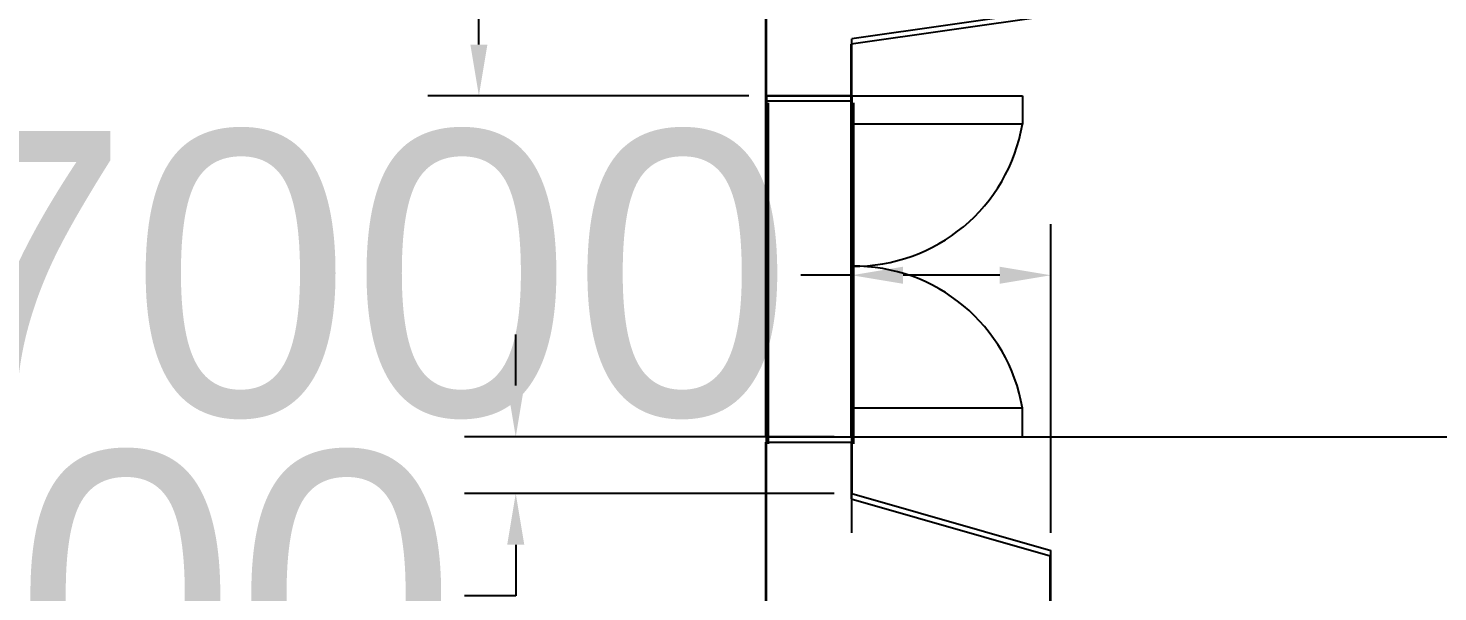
# Model space of a CAD drawing. Header units: inches. Extents: x -22 to 121, y -8 to 90.
# Drawn here: x 7.403 to 12.361, y 1.254 to 3.238 of the extents above; entities that cross this region are included whole.
import ezdxf

# ---------------------------------------------------------------- set-up
doc = ezdxf.new("R2010")
doc.units = ezdxf.units.IN
doc.header["$MEASUREMENT"] = 0
doc.layers.get('0').update_dxf_attribs({"color": 250})
for name, color, linetype in [('Dimensoes', 130, 'Continuous'), ('paredes1', 170, 'Continuous'), ('paredes2', 170, 'Continuous'), ('paredes3', 170, 'Continuous'), ('Portas1', 18, 'Continuous'), ('Portas2', 18, 'Continuous'), ('Portas2D', 40, 'Continuous'), ('Portas3', 18, 'Continuous')]:
    doc.layers.add(name, color=color, linetype=linetype)
doc.styles.get("Standard").update_dxf_attribs({"font": 'arial.ttf', "height": 1})
doc.dimstyles.new('Anotativo', dxfattribs={"dimscale": 0, "dimtxt": 0.18, "dimasz": 0.18, "dimexe": 0.18, "dimexo": 0.0625, "dimgap": 0.09, "dimtad": 0, "dimtih": 1, "dimtoh": 1, "dimdec": 4, "dimzin": 0, "dimdsep": 46, "dimtxsty": 'Standard', "dimcen": 0.09, "dimadec": 0, "dimazin": 0, "dimtfac": 1, "dimtdec": 4, "dimtofl": 0, "dimtmove": 0, "dimatfit": 3, "dimfxl": 1, "dimtolj": 1, "dimtzin": 0, "dimarcsym": 0})

# ---------------------------------------------------------------- blocks, each defined once
blk = doc.blocks.new('parede2.3')
at = {"layer": 'paredes2'}
for p, q in [((47.40583119830982, -26.94205838519441), (47.70583119830982, -26.94205838519441)), ((47.40583119830982, -27.54205838519442), (47.40583119830982, -26.94205838519441)), ((47.70583119830982, -26.94205838519441), (47.70583119830982, -27.14205838519441)), ((47.70583119830982, -27.14205838519441), (48.40583119830982, -27.34205838519442)), ((48.40583119830982, -27.54205838519442), (48.40583119830982, -27.34205838519442)), ((46.30583119830982, -27.54205838519442), (46.20583119830982, -28.54205838519442)), ((46.30583119830982, -27.54205838519442), (47.40583119830982, -27.54205838519442)), ((48.90583119830982, -27.54205838519442), (48.40583119830982, -27.54205838519442)), ((48.90583119830982, -27.54205838519442), (49.00583119830982, -28.54205838519442)), ((46.00583119830982, -28.74205838519442), (46.00583119830982, -28.54205838519442)), ((46.00583119830982, -28.54205838519442), (46.20583119830982, -28.54205838519442)), ((49.20583119830982, -28.54205838519442), (49.00583119830982, -28.54205838519442)), ((49.20583119830982, -28.74205838519442), (49.20583119830982, -28.54205838519442)), ((46.00583119830982, -28.74205838519442), (49.20583119830982, -28.74205838519442))]:
    blk.add_line(p, q, dxfattribs=at)
blk = doc.blocks.new('parede2.13')
at = {"layer": 'paredes2'}
for p, q in [((47.40583119830982, -25.74205838519442), (47.40583119830982, -20.64205838519442)), ((47.40583119830982, -20.64205838519442), (47.70583119830982, -20.64205838519442)), ((47.70583119830982, -20.64205838519442), (47.70583119830982, -20.84205838519442)), ((48.40583119830982, -20.94205838519441), (47.70583119830982, -20.84205838519442)), ((48.40583119830982, -25.44205838519441), (48.40583119830982, -20.94205838519441)), ((48.40583119830982, -25.44205838519441), (47.70583119830982, -25.54205838519442)), ((47.70583119830982, -25.54205838519442), (47.70583119830982, -25.54205838519442)), ((47.70583119830982, -25.74205838519442), (47.70583119830982, -25.54205838519442)), ((47.40583119830982, -25.74205838519442), (47.70583119830982, -25.74205838519442))]:
    blk.add_line(p, q, dxfattribs=at)
blk = doc.blocks.new('parede3.3')
at = {"layer": 'paredes3'}
for p, q in [((82.26592668191148, -25.92386051335507), (82.56592668191148, -25.92386051335507)), ((82.26592668191148, -26.52386051335507), (82.26592668191148, -25.92386051335507)), ((82.56592668191148, -25.92386051335507), (82.56592668191148, -26.12386051335507)), ((82.56592668191148, -26.12386051335507), (83.26592668191148, -26.32386051335508)), ((83.26592668191148, -26.52386051335507), (83.26592668191148, -26.32386051335508)), ((81.16592668191149, -26.52386051335507), (81.06592668191148, -27.52386051335507)), ((81.16592668191149, -26.52386051335507), (82.26592668191148, -26.52386051335507)), ((83.76592668191148, -26.52386051335507), (83.26592668191148, -26.52386051335507)), ((83.76592668191148, -26.52386051335507), (83.86592668191147, -27.52386051335507)), ((80.86592668191147, -27.72386051335507), (80.86592668191147, -27.52386051335507)), ((80.86592668191147, -27.52386051335507), (81.06592668191148, -27.52386051335507)), ((84.06592668191148, -27.52386051335507), (83.86592668191147, -27.52386051335507)), ((84.06592668191148, -27.72386051335507), (84.06592668191148, -27.52386051335507)), ((80.86592668191147, -27.72386051335507), (84.06592668191148, -27.72386051335507))]:
    blk.add_line(p, q, dxfattribs=at)
blk = doc.blocks.new('parede3.13')
at = {"layer": 'paredes3'}
for p, q in [((82.26592668191148, -24.72386051335507), (82.26592668191148, -19.62386051335508)), ((82.26592668191148, -19.62386051335508), (82.56592668191148, -19.62386051335508)), ((82.56592668191148, -19.62386051335508), (82.56592668191148, -19.82386051335508)), ((83.26592668191148, -19.92386051335507), (82.56592668191148, -19.82386051335508)), ((83.26592668191148, -24.42386051335507), (83.26592668191148, -19.92386051335507)), ((83.26592668191148, -24.42386051335507), (82.56592668191148, -24.52386051335507)), ((82.56592668191148, -24.52386051335507), (82.56592668191148, -24.52386051335507)), ((82.56592668191148, -24.72386051335507), (82.56592668191148, -24.52386051335507)), ((82.26592668191148, -24.72386051335507), (82.56592668191148, -24.72386051335507))]:
    blk.add_line(p, q, dxfattribs=at)
blk = doc.blocks.new('porta1.2')
at = {"layer": 'Portas1', "linetype": 'ByBlock', "true_color": 0xf9f7d7}
h = blk.add_hatch(color=7, dxfattribs=at)
h.dxf.hatch_style = 1
h.paths.add_polyline_path([(1.018053059459396, -0.1822653437241222), (1.018053059459396, 0.2777346562758778), (-0.1819469405406039, 0.2777346562758778), (-0.1819469405406039, -0.1822653437241221)])
at = {"layer": 'Portas1', "linetype": 'ByBlock', "true_color": 0xf9f7d7, "extrusion": (1.224646799147353e-16, 0, -1)}
h = blk.add_hatch(color=7, dxfattribs=at)
h.dxf.hatch_style = 1
h.paths.add_polyline_path([(0.1819469405406039, -0.1822653437241217), (0.1819469405406039, 0.2777346562758782), (-1.018053059459396, 0.2777346562758782), (-1.018053059459396, -0.1822653437241217)])
at = {"layer": 'Portas1', "linetype": 'ByBlock', "true_color": 0xdcdcac}
h = blk.add_hatch(color=254, dxfattribs=at)
h.dxf.hatch_style = 1
h.paths.add_polyline_path([(1.018053059459396, -0.2822653437241223), (1.018053059459396, -0.1822653437241222), (-0.1819469405406039, -0.1822653437241222), (-0.1819469405406039, -0.2822653437241223)])
at = {"layer": 'Portas1', "linetype": 'ByBlock', "true_color": 0xdcdcac, "extrusion": (1.224646799147353e-16, 0, -1)}
h = blk.add_hatch(color=254, dxfattribs=at)
h.dxf.hatch_style = 1
h.paths.add_polyline_path([(0.1819469405406039, -0.2822653437241223), (0.1819469405406039, -0.1822653437241217), (-1.018053059459396, -0.1822653437241217), (-1.018053059459396, -0.2822653437241223)])
at = {"layer": 'Portas1', "linetype": 'ByBlock', "true_color": 0xffffff}
h = blk.add_hatch(color=7, dxfattribs=at)
h.dxf.hatch_style = 1
h.paths.add_polyline_path([(-0.1819469405406039, -0.2822653437241223), (-0.1819469405406038, -0.9222653428443843), (1.018053059459396, -0.9222653428443843), (1.018053059459396, -0.2822653437241223)])
h.paths.add_polyline_path([(0.4580530594593962, -0.3422653437241223), (0.9580530594593962, -0.3422653437241223), (0.9580530594593962, -0.8422653437241223), (0.4580530594593962, -0.8422653437241223)], flags=16)
h.paths.add_polyline_path([(0.3780530594593962, -0.8422653437241223), (-0.1219469405406038, -0.8422653437241223), (-0.121946940540604, -0.3422653437241223), (0.3780530594593962, -0.3422653437241223)], flags=16)
at = {"layer": 'Portas1', "linetype": 'ByBlock', "true_color": 0xffffff, "extrusion": (1.224646799147353e-16, 0, -1)}
h = blk.add_hatch(color=7, dxfattribs=at)
h.dxf.hatch_style = 1
h.paths.add_polyline_path([(0.1819469405406039, -0.9222653428443839), (0.1819469405406039, -0.2822653437241223), (-1.018053059459396, -0.2822653437241223), (-1.018053059459396, -0.9222653428443839)])
h.paths.add_polyline_path([(0.1219469405406043, -0.8422653437241219), (-0.3780530594593957, -0.8422653437241219), (-0.3780530594593957, -0.3422653437241219), (0.1219469405406043, -0.3422653437241219)], flags=16)
h.paths.add_polyline_path([(-0.4580530594593958, -0.8422653437241219), (-0.9580530594593967, -0.8422653437241219), (-0.9580530594593967, -0.3422653437241219), (-0.4580530594593958, -0.3422653437241219)], flags=16)
at = {"layer": 'Portas1', "linetype": 'ByBlock', "true_color": 0xc9ddde}
h = blk.add_hatch(color=254, dxfattribs=at)
h.dxf.hatch_style = 1
h.paths.add_polyline_path([(0.3780530594593962, -0.3422653437241223), (-0.121946940540604, -0.3422653437241223), (-0.1219469405406038, -0.8422653437241223), (0.3780530594593962, -0.8422653437241223)])
h.paths.add_polyline_path([(0.4580530594593962, -0.3422653437241223), (0.4580530594593962, -0.8422653437241223), (0.9580530594593962, -0.8422653437241223), (0.9580530594593962, -0.3422653437241223)])
at = {"layer": 'Portas1', "linetype": 'ByBlock', "true_color": 0xc9ddde, "extrusion": (1.224646799147353e-16, 0, -1)}
h = blk.add_hatch(color=254, dxfattribs=at)
h.dxf.hatch_style = 1
h.paths.add_polyline_path([(-0.4580530594593958, -0.8422653437241219), (-0.4580530594593958, -0.3422653437241219), (-0.9580530594593967, -0.3422653437241219), (-0.9580530594593967, -0.8422653437241219)])
h.paths.add_polyline_path([(0.1219469405406043, -0.8422653437241219), (0.1219469405406043, -0.3422653437241219), (-0.3780530594593957, -0.3422653437241219), (-0.3780530594593957, -0.8422653437241219)])
at = {"layer": 'Portas1', "linetype": 'ByBlock'}
h = blk.add_hatch(color=7, dxfattribs=at)
h.dxf.hatch_style = 1
h.paths.add_polyline_path([(0.4180530564823783, -0.9222653428443843), (-0.1819469405406039, -0.9222653428443843), (-0.1819469405406039, -3.422265343724122), (0.4180530564823779, -3.422265343724122)])
h.paths.add_polyline_path([(1.018053059459396, -0.9222653428443843), (0.4180530564823783, -0.9222653428443843), (0.4180530564823779, -3.422265343724122), (1.018053059459396, -3.422265343724122)])
at = {"layer": 'Portas1', "linetype": 'ByBlock', "extrusion": (1.224646799147353e-16, 0, -1)}
h = blk.add_hatch(color=7, dxfattribs=at)
h.dxf.hatch_style = 1
h.paths.add_polyline_path([(-0.4180530624364144, -0.9222653428443839), (-1.018053059459396, -0.9222653428443839), (-1.018053059459396, -3.422265343724122), (-0.4180530624364144, -3.422265343724122)])
h.paths.add_polyline_path([(0.1819469405406039, -0.9222653428443839), (-0.4180530624364144, -0.9222653428443839), (-0.4180530624364144, -3.422265343724122), (0.1819469405406039, -3.422265343724122)])
at = {"layer": 'Portas1', "color": 250, "linetype": 'ByBlock'}
for p, q in [((1.018053059459396, 0.2777346562758778), (-0.1819469405406039, 0.2777346562758778)), ((-0.1819469405406039, 0.2777346562758778), (-0.1819469405406039, -3.422265343724122)), ((1.018053059459396, -3.422265343724122), (1.018053059459396, 0.2777346562758778)), ((-0.1819469405406039, -0.1822653437241222), (1.018053059459396, -0.1822653437241222)), ((1.018053059459396, -0.2822653437241223), (-0.1819469405406039, -0.2822653437241223)), ((-0.1219469405406039, -0.3422653437241223), (0.3780530594593962, -0.3422653437241223)), ((-0.1219469405406039, -0.8422653437241223), (-0.1219469405406039, -0.3422653437241223)), ((0.3780530594593962, -0.3422653437241223), (0.3780530594593962, -0.8422653437241223)), ((0.4580530594593961, -0.3422653437241223), (0.9580530594593962, -0.3422653437241223)), ((0.4580530594593962, -0.8422653437241223), (0.4580530594593962, -0.3422653437241223)), ((0.9580530594593962, -0.3422653437241223), (0.9580530594593962, -0.8422653437241223)), ((0.3780530594593962, -0.8422653437241223), (-0.1219469405406039, -0.8422653437241223)), ((0.9580530594593962, -0.8422653437241223), (0.4580530594593962, -0.8422653437241223)), ((-0.1819469435176217, -0.9222653428443843), (1.018053059459396, -0.9222653428443843)), ((0.4180530564823783, -0.9222653428443843), (0.4180530564823779, -3.422265343724122)), ((-0.1819469405406039, -3.422265343724122), (1.018053059459396, -3.422265343724122))]:
    blk.add_line(p, q, dxfattribs=at)
at = {"layer": 'Portas1', "color": 250, "linetype": 'ByBlock', "extrusion": (1.224646799147353e-16, 0, -1)}
for p, q in [((-0.1819469405406039, 0.2777346562758782, 0.3), (1.018053059459396, 0.2777346562758782, 0.3000000000000002)), ((-0.1819469405406039, -3.422265343724122, 0.3), (-0.1819469405406039, 0.2777346562758782, 0.3)), ((1.018053059459396, 0.2777346562758782, 0.3000000000000002), (1.018053059459396, -3.422265343724122, 0.3000000000000002)), ((1.018053059459396, -0.1822653437241217, 0.3000000000000002), (-0.1819469405406039, -0.1822653437241217, 0.3)), ((-0.1819469405406039, -0.2822653437241223, 0.3), (1.018053059459396, -0.2822653437241223, 0.3000000000000002)), ((0.3780530594593966, -0.3422653437241219, 0.3000000000000001), (-0.1219469405406043, -0.3422653437241219, 0.3)), ((-0.1219469405406043, -0.3422653437241219, 0.3), (-0.1219469405406043, -0.8422653437241219, 0.3)), ((0.3780530594593957, -0.8422653437241219, 0.3000000000000001), (0.3780530594593957, -0.3422653437241219, 0.3000000000000001)), ((0.9580530594593967, -0.3422653437241219, 0.3000000000000002), (0.4580530594593958, -0.3422653437241219, 0.3000000000000001)), ((0.4580530594593958, -0.3422653437241219, 0.3000000000000001), (0.4580530594593958, -0.8422653437241219, 0.3000000000000001)), ((0.9580530594593967, -0.8422653437241219, 0.3000000000000002), (0.9580530594593967, -0.3422653437241219, 0.3000000000000002)), ((-0.1219469405406043, -0.8422653437241219, 0.3), (0.3780530594593957, -0.8422653437241219, 0.3000000000000001)), ((0.4580530594593958, -0.8422653437241219, 0.3000000000000001), (0.9580530594593967, -0.8422653437241219, 0.3000000000000002)), ((1.018053062436414, -0.9222653428443839, 0.3000000000000002), (-0.1819469405406039, -0.9222653428443839, 0.3)), ((0.4180530624364144, -0.9222653428443839, 0.3000000000000001), (0.4180530624364144, -3.422265343724122, 0.3000000000000001)), ((1.018053059459396, -3.422265343724122, 0.3000000000000002), (-0.1819469405406039, -3.422265343724122, 0.3))]:
    blk.add_line(p, q, dxfattribs=at)
blk = doc.blocks.new('parede1.3')
at = {"layer": 'paredes1'}
for p, q in [((10, 1.8), (10.3, 1.8)), ((10, 1.2), (10, 1.8)), ((10.3, 1.8), (10.3, 1.6)), ((10.3, 1.6), (11, 1.4)), ((11, 1.2), (11, 1.4)), ((8.9, 1.2), (8.799999999999999, 0.2)), ((8.9, 1.2), (10, 1.2)), ((11.5, 1.2), (11, 1.2)), ((11.5, 1.2), (11.6, 0.2)), ((8.6, 0), (8.6, 0.2)), ((8.6, 0.2), (8.799999999999999, 0.2)), ((11.8, 0.2), (11.6, 0.2)), ((11.8, 0), (11.8, 0.2)), ((8.6, 0), (11.8, 0))]:
    blk.add_line(p, q, dxfattribs=at)
blk = doc.blocks.new('parede1.13')
at = {"layer": 'paredes1'}
for p, q in [((10, 3), (10, 8.1)), ((10, 8.1), (10.3, 8.1)), ((10.3, 8.1), (10.3, 7.899999999999999)), ((11, 7.799999999999999), (10.3, 7.899999999999999)), ((11, 3.3), (11, 7.799999999999999)), ((11, 3.3), (10.3, 3.2)), ((10.3, 3.2), (10.3, 3.2)), ((10.3, 3), (10.3, 3.2)), ((10, 3), (10.3, 3))]:
    blk.add_line(p, q, dxfattribs=at)
blk = doc.blocks.new('Porta2.2')
at = {"layer": 'Portas2', "linetype": 'ByBlock', "extrusion": (0, -1, 2.220446049250313e-16)}
h = blk.add_hatch(color=7, dxfattribs=at)
h.dxf.hatch_style = 1
h.paths.add_polyline_path([(5.798510618739668, 2.500000000879733), (5.198510621716686, 2.500000000879733), (5.198510621716686, -4.884981308350689e-15), (5.798510618739668, -4.884981308350689e-15)])
h.paths.add_polyline_path([(6.398510621716685, 2.500000000879733), (5.798510618739668, 2.500000000879733), (5.798510618739668, -4.884981308350689e-15), (6.398510621716685, -4.884981308350689e-15)])
at = {"layer": 'Portas2', "linetype": 'ByBlock', "true_color": 0xf9f7d7, "extrusion": (0, -1, 2.220446049250313e-16)}
h = blk.add_hatch(color=7, dxfattribs=at)
h.dxf.hatch_style = 1
h.paths.add_polyline_path([(6.398510621716685, 3.239999999999995), (6.398510621716685, 3.699999999999995), (5.198510621716686, 3.699999999999995), (5.198510621716686, 3.239999999999996)])
at = {"layer": 'Portas2', "linetype": 'ByBlock', "true_color": 0xdcdcac, "extrusion": (0, -1, 2.220446049250313e-16)}
h = blk.add_hatch(color=254, dxfattribs=at)
h.dxf.hatch_style = 1
h.paths.add_polyline_path([(5.198510621716686, 3.239999999999995), (5.198510621716686, 3.139999999999995), (6.398510621716685, 3.139999999999995), (6.398510621716685, 3.239999999999995)])
at = {"layer": 'Portas2', "linetype": 'ByBlock', "true_color": 0xffffff, "extrusion": (0, -1, 2.220446049250313e-16)}
h = blk.add_hatch(color=7, dxfattribs=at)
h.dxf.hatch_style = 1
h.paths.add_polyline_path([(6.398510621716685, 2.500000000879733), (6.398510621716685, 3.139999999999995), (5.198510621716686, 3.139999999999996), (5.198510621716686, 2.500000000879733)])
h.paths.add_polyline_path([(5.838510621716686, 2.579999999999995), (5.838510621716686, 3.079999999999995), (6.338510621716686, 3.079999999999995), (6.338510621716686, 2.579999999999995)], flags=16)
h.paths.add_polyline_path([(5.758510621716685, 2.579999999999995), (5.258510621716685, 2.579999999999995), (5.258510621716685, 3.079999999999995), (5.758510621716685, 3.079999999999995)], flags=16)
at = {"layer": 'Portas2', "linetype": 'ByBlock', "true_color": 0xc9ddde, "extrusion": (0, -1, 2.220446049250313e-16)}
h = blk.add_hatch(color=254, dxfattribs=at)
h.dxf.hatch_style = 1
h.paths.add_polyline_path([(5.258510621716685, 2.579999999999995), (5.758510621716685, 2.579999999999995), (5.758510621716685, 3.079999999999995), (5.258510621716685, 3.079999999999995)])
h.paths.add_polyline_path([(5.838510621716686, 2.579999999999995), (6.338510621716686, 2.579999999999995), (6.338510621716686, 3.079999999999995), (5.838510621716686, 3.079999999999995)])
at = {"layer": 'Portas2', "linetype": 'ByBlock', "true_color": 0xffffff, "extrusion": (1.224646799147353e-16, 1, -2.220446049250313e-16)}
h = blk.add_hatch(color=7, dxfattribs=at)
h.dxf.hatch_style = 1
h.paths.add_polyline_path([(-5.198510621716691, 2.500000000879734), (-5.198510621716691, 3.139999999999995), (-6.398510621716689, 3.139999999999996), (-6.398510621716689, 2.500000000879734)])
h.paths.add_polyline_path([(-5.258510621716688, 2.579999999999996), (-5.758510621716688, 2.579999999999996), (-5.758510621716688, 3.079999999999996), (-5.258510621716688, 3.079999999999996)], flags=16)
h.paths.add_polyline_path([(-5.838510621716688, 2.579999999999996), (-6.33851062171669, 2.579999999999996), (-6.33851062171669, 3.079999999999996), (-5.838510621716688, 3.079999999999996)], flags=16)
at = {"layer": 'Portas2', "linetype": 'ByBlock', "true_color": 0xdcdcac, "extrusion": (1.224646799147353e-16, 1, -2.220446049250313e-16)}
h = blk.add_hatch(color=254, dxfattribs=at)
h.dxf.hatch_style = 1
h.paths.add_polyline_path([(-5.198510621716688, 3.139999999999996), (-5.198510621716686, 3.239999999999995), (-6.398510621716687, 3.239999999999996), (-6.398510621716685, 3.139999999999995)])
at = {"layer": 'Portas2', "linetype": 'ByBlock', "extrusion": (1.224646799147353e-16, 1, -2.220446049250313e-16)}
h = blk.add_hatch(color=7, dxfattribs=at)
h.dxf.hatch_style = 1
h.paths.add_polyline_path([(-5.798510624693707, 2.500000000879734), (-6.398510621716689, 2.500000000879734), (-6.398510621716689, -4.440892098500626e-15), (-5.798510624693707, -4.440892098500626e-15)])
h.paths.add_polyline_path([(-5.198510621716689, 2.500000000879734), (-5.798510624693707, 2.500000000879734), (-5.798510624693707, -4.440892098500626e-15), (-5.198510621716689, -4.440892098500626e-15)])
at = {"layer": 'Portas2', "linetype": 'ByBlock', "true_color": 0xf9f7d7, "extrusion": (1.224646799147353e-16, 1, -2.220446049250313e-16)}
h = blk.add_hatch(color=7, dxfattribs=at)
h.dxf.hatch_style = 1
h.paths.add_polyline_path([(-5.19851062171669, 3.239999999999995), (-5.198510621716689, 3.699999999999996), (-6.398510621716688, 3.699999999999995), (-6.398510621716686, 3.239999999999996)])
at = {"layer": 'Portas2', "linetype": 'ByBlock', "true_color": 0xc9ddde, "extrusion": (1.224646799147353e-16, 1, -2.220446049250313e-16)}
h = blk.add_hatch(color=254, dxfattribs=at)
h.dxf.hatch_style = 1
h.paths.add_polyline_path([(-5.838510621716688, 2.579999999999996), (-5.838510621716688, 3.079999999999996), (-6.33851062171669, 3.079999999999996), (-6.33851062171669, 2.579999999999996)])
h.paths.add_polyline_path([(-5.258510621716688, 2.579999999999996), (-5.258510621716688, 3.079999999999996), (-5.758510621716688, 3.079999999999996), (-5.758510621716688, 2.579999999999996)])
at = {"layer": 'Portas2', "color": 250, "linetype": 'ByBlock', "extrusion": (0, -1, 2.220446049250313e-16)}
for p, q in [((5.198510621716686, -20.08573631711631, 3.24), (6.398510621716685, -20.08573631711631, 3.24)), ((5.198510618739668, -20.08573631711631, 2.500000000879738), (6.398510621716685, -20.08573631711631, 2.500000000879738)), ((6.398510621716685, -20.08573631711631, 3.7), (5.198510621716686, -20.08573631711631, 3.7)), ((5.198510621716686, -20.08573631711631), (6.398510621716685, -20.08573631711631)), ((6.398510621716685, -20.08573631711631, 3.14), (5.198510621716686, -20.08573631711631, 3.14)), ((5.198510621716686, -20.08573631711631, 3.7), (5.198510621716686, -20.08573631711631)), ((5.258510621716685, -20.08573631711631, 3.08), (5.758510621716685, -20.08573631711631, 3.08)), ((5.258510621716685, -20.08573631711631, 2.58), (5.258510621716685, -20.08573631711631, 3.08)), ((5.758510621716685, -20.08573631711631, 2.58), (5.258510621716685, -20.08573631711631, 2.58)), ((5.758510621716685, -20.08573631711631, 3.08), (5.758510621716685, -20.08573631711631, 2.58)), ((5.798510618739668, -20.08573631711631, 2.500000000879738), (5.798510618739668, -20.08573631711631)), ((5.838510621716686, -20.08573631711631, 3.08), (6.338510621716686, -20.08573631711631, 3.08)), ((6.338510621716686, -20.08573631711631, 2.58), (5.838510621716686, -20.08573631711631, 2.58)), ((5.838510621716686, -20.08573631711631, 2.58), (5.838510621716686, -20.08573631711631, 3.08)), ((6.338510621716686, -20.08573631711631, 3.08), (6.338510621716686, -20.08573631711631, 2.58)), ((6.398510621716685, -20.08573631711631), (6.398510621716685, -20.08573631711631, 3.7))]:
    blk.add_line(p, q, dxfattribs=at)
at = {"layer": 'Portas2', "color": 250, "linetype": 'ByBlock', "extrusion": (1.224646799147353e-16, 1, -2.220446049250313e-16)}
for p, q in [((6.398510621716685, -20.38573631711632, 3.24), (5.198510621716686, -20.38573631711632, 3.24)), ((6.398510624693703, -20.38573631711632, 2.500000000879738), (5.198510621716686, -20.38573631711632, 2.500000000879738)), ((5.198510621716686, -20.38573631711632, 3.7), (6.398510621716685, -20.38573631711632, 3.7)), ((6.398510621716685, -20.38573631711632), (5.198510621716686, -20.38573631711632)), ((5.198510621716686, -20.38573631711632), (5.198510621716686, -20.38573631711632, 3.7)), ((5.198510621716686, -20.38573631711632, 3.14), (6.398510621716685, -20.38573631711632, 3.14)), ((5.758510621716686, -20.38573631711632, 3.08), (5.258510621716685, -20.38573631711632, 3.08)), ((5.258510621716685, -20.38573631711632, 2.58), (5.758510621716685, -20.38573631711632, 2.58)), ((5.258510621716685, -20.38573631711632, 3.08), (5.258510621716685, -20.38573631711632, 2.58)), ((5.758510621716685, -20.38573631711632, 2.58), (5.758510621716685, -20.38573631711632, 3.08)), ((5.798510624693704, -20.38573631711632, 2.500000000879738), (5.798510624693704, -20.38573631711632)), ((6.338510621716686, -20.38573631711632, 3.08), (5.838510621716686, -20.38573631711632, 3.08)), ((5.838510621716686, -20.38573631711632, 2.58), (6.338510621716686, -20.38573631711632, 2.58)), ((5.838510621716686, -20.38573631711632, 3.08), (5.838510621716686, -20.38573631711632, 2.58)), ((6.338510621716686, -20.38573631711632, 2.58), (6.338510621716686, -20.38573631711632, 3.08)), ((6.398510621716685, -20.38573631711632, 3.7), (6.398510621716685, -20.38573631711632))]:
    blk.add_line(p, q, dxfattribs=at)
blk = doc.blocks.new('Porta3.3')
at = {"layer": 'Portas3', "linetype": 'ByBlock', "extrusion": (0, -1, 2.220446049250313e-16)}
h = blk.add_hatch(color=7, dxfattribs=at)
h.dxf.hatch_style = 1
h.paths.add_polyline_path([(40.16116847032309, 2.500000000879735), (39.56116847330011, 2.500000000879735), (39.56116847330011, -2.664535259100376e-15), (40.16116847032309, -2.664535259100376e-15)])
h.paths.add_polyline_path([(40.76116847330011, 2.500000000879735), (40.16116847032309, 2.500000000879735), (40.16116847032309, -2.664535259100376e-15), (40.76116847330011, -2.664535259100376e-15)])
at = {"layer": 'Portas3', "linetype": 'ByBlock', "true_color": 0xf9f7d7, "extrusion": (0, -1, 2.220446049250313e-16)}
h = blk.add_hatch(color=7, dxfattribs=at)
h.dxf.hatch_style = 1
h.paths.add_polyline_path([(40.76116847330011, 3.239999999999997), (40.76116847330011, 3.699999999999997), (39.56116847330011, 3.699999999999997), (39.56116847330011, 3.239999999999998)])
at = {"layer": 'Portas3', "linetype": 'ByBlock', "true_color": 0xdcdcac, "extrusion": (0, -1, 2.220446049250313e-16)}
h = blk.add_hatch(color=254, dxfattribs=at)
h.dxf.hatch_style = 1
h.paths.add_polyline_path([(39.56116847330011, 3.239999999999997), (39.56116847330011, 3.139999999999997), (40.76116847330011, 3.139999999999997), (40.76116847330011, 3.239999999999998)])
at = {"layer": 'Portas3', "linetype": 'ByBlock', "true_color": 0xffffff, "extrusion": (0, -1, 2.220446049250313e-16)}
h = blk.add_hatch(color=7, dxfattribs=at)
h.dxf.hatch_style = 1
h.paths.add_polyline_path([(40.76116847330011, 2.500000000879735), (40.76116847330011, 3.139999999999997), (39.56116847330011, 3.139999999999997), (39.56116847330011, 2.500000000879735)])
h.paths.add_polyline_path([(40.20116847330011, 2.579999999999997), (40.20116847330011, 3.079999999999997), (40.70116847330011, 3.079999999999997), (40.70116847330011, 2.579999999999997)], flags=16)
h.paths.add_polyline_path([(40.12116847330011, 2.579999999999997), (39.62116847330011, 2.579999999999997), (39.62116847330011, 3.079999999999997), (40.12116847330011, 3.079999999999997)], flags=16)
at = {"layer": 'Portas3', "linetype": 'ByBlock', "true_color": 0xc9ddde, "extrusion": (0, -1, 2.220446049250313e-16)}
h = blk.add_hatch(color=254, dxfattribs=at)
h.dxf.hatch_style = 1
h.paths.add_polyline_path([(39.62116847330011, 2.579999999999997), (40.12116847330011, 2.579999999999997), (40.12116847330011, 3.079999999999997), (39.62116847330011, 3.079999999999997)])
h.paths.add_polyline_path([(40.20116847330011, 2.579999999999997), (40.70116847330011, 2.579999999999997), (40.70116847330011, 3.079999999999997), (40.20116847330011, 3.079999999999997)])
at = {"layer": 'Portas3', "linetype": 'ByBlock', "true_color": 0xffffff, "extrusion": (1.224646799147353e-16, 1, -2.220446049250313e-16)}
h = blk.add_hatch(color=7, dxfattribs=at)
h.dxf.hatch_style = 1
h.paths.add_polyline_path([(-39.5611684733001, 2.500000000879736), (-39.5611684733001, 3.139999999999997), (-40.76116847330012, 3.139999999999998), (-40.76116847330012, 2.500000000879736)])
h.paths.add_polyline_path([(-39.6211684733001, 2.579999999999998), (-40.1211684733001, 2.579999999999998), (-40.1211684733001, 3.079999999999998), (-39.6211684733001, 3.079999999999998)], flags=16)
h.paths.add_polyline_path([(-40.20116847330011, 2.579999999999998), (-40.70116847330011, 2.579999999999998), (-40.70116847330011, 3.079999999999998), (-40.20116847330011, 3.079999999999998)], flags=16)
at = {"layer": 'Portas3', "linetype": 'ByBlock', "true_color": 0xdcdcac, "extrusion": (1.224646799147353e-16, 1, -2.220446049250313e-16)}
h = blk.add_hatch(color=254, dxfattribs=at)
h.dxf.hatch_style = 1
h.paths.add_polyline_path([(-39.56116847330011, 3.139999999999998), (-39.56116847330011, 3.239999999999998), (-40.76116847330012, 3.239999999999998), (-40.7611684733001, 3.139999999999997)])
at = {"layer": 'Portas3', "linetype": 'ByBlock', "extrusion": (1.224646799147353e-16, 1, -2.220446049250313e-16)}
h = blk.add_hatch(color=7, dxfattribs=at)
h.dxf.hatch_style = 1
h.paths.add_polyline_path([(-40.16116847627713, 2.500000000879736), (-40.76116847330011, 2.500000000879736), (-40.76116847330011, -2.220446049250313e-15), (-40.16116847627713, -2.220446049250313e-15)])
h.paths.add_polyline_path([(-39.56116847330011, 2.500000000879736), (-40.16116847627713, 2.500000000879736), (-40.16116847627713, -2.220446049250313e-15), (-39.56116847330011, -2.220446049250313e-15)])
at = {"layer": 'Portas3', "linetype": 'ByBlock', "true_color": 0xf9f7d7, "extrusion": (1.224646799147353e-16, 1, -2.220446049250313e-16)}
h = blk.add_hatch(color=7, dxfattribs=at)
h.dxf.hatch_style = 1
h.paths.add_polyline_path([(-39.5611684733001, 3.239999999999998), (-39.5611684733001, 3.699999999999998), (-40.76116847330012, 3.699999999999998), (-40.76116847330012, 3.239999999999998)])
at = {"layer": 'Portas3', "linetype": 'ByBlock', "true_color": 0xc9ddde, "extrusion": (1.224646799147353e-16, 1, -2.220446049250313e-16)}
h = blk.add_hatch(color=254, dxfattribs=at)
h.dxf.hatch_style = 1
h.paths.add_polyline_path([(-40.2011684733001, 2.579999999999998), (-40.2011684733001, 3.079999999999998), (-40.7011684733001, 3.079999999999998), (-40.7011684733001, 2.579999999999998)])
h.paths.add_polyline_path([(-39.62116847330012, 2.579999999999998), (-39.62116847330012, 3.079999999999998), (-40.12116847330012, 3.079999999999998), (-40.12116847330012, 2.579999999999998)])
at = {"layer": 'Portas3', "color": 250, "linetype": 'ByBlock', "extrusion": (0, -1, 2.220446049250313e-16)}
for p, q in [((39.56116847330011, -10.65713777994224, 3.24), (40.76116847330011, -10.65713777994224, 3.24)), ((39.56116847032309, -10.65713777994224, 2.500000000879738), (40.76116847330011, -10.65713777994224, 2.500000000879738)), ((40.76116847330011, -10.65713777994224, 3.7), (39.56116847330011, -10.65713777994224, 3.7)), ((39.56116847330011, -10.65713777994224), (40.76116847330011, -10.65713777994224)), ((40.76116847330011, -10.65713777994224, 3.14), (39.56116847330011, -10.65713777994224, 3.14)), ((39.56116847330011, -10.65713777994224, 3.7), (39.56116847330011, -10.65713777994224)), ((39.62116847330011, -10.65713777994224, 3.08), (40.12116847330011, -10.65713777994224, 3.08)), ((39.62116847330011, -10.65713777994224, 2.58), (39.62116847330011, -10.65713777994224, 3.08)), ((40.12116847330011, -10.65713777994224, 2.58), (39.62116847330011, -10.65713777994224, 2.58)), ((40.12116847330011, -10.65713777994224, 3.08), (40.12116847330011, -10.65713777994224, 2.58)), ((40.16116847032309, -10.65713777994224, 2.500000000879738), (40.16116847032309, -10.65713777994224)), ((40.20116847330011, -10.65713777994224, 3.08), (40.70116847330011, -10.65713777994224, 3.08)), ((40.70116847330011, -10.65713777994224, 2.58), (40.20116847330011, -10.65713777994224, 2.58)), ((40.20116847330011, -10.65713777994224, 2.58), (40.20116847330011, -10.65713777994224, 3.08)), ((40.70116847330011, -10.65713777994224, 3.08), (40.70116847330011, -10.65713777994224, 2.58)), ((40.76116847330011, -10.65713777994224), (40.76116847330011, -10.65713777994224, 3.7))]:
    blk.add_line(p, q, dxfattribs=at)
at = {"layer": 'Portas3', "color": 250, "linetype": 'ByBlock', "extrusion": (1.224646799147353e-16, 1, -2.220446049250313e-16)}
for p, q in [((40.76116847330011, -10.95713777994224, 3.24), (39.56116847330011, -10.95713777994224, 3.24)), ((40.76116847627713, -10.95713777994224, 2.500000000879738), (39.56116847330011, -10.95713777994224, 2.500000000879738)), ((39.56116847330011, -10.95713777994224, 3.7), (40.76116847330011, -10.95713777994224, 3.7)), ((40.76116847330011, -10.95713777994224), (39.56116847330011, -10.95713777994224)), ((39.56116847330011, -10.95713777994224), (39.56116847330011, -10.95713777994224, 3.7)), ((39.56116847330011, -10.95713777994224, 3.14), (40.76116847330011, -10.95713777994224, 3.14)), ((40.12116847330011, -10.95713777994224, 3.08), (39.62116847330011, -10.95713777994224, 3.08)), ((39.62116847330011, -10.95713777994224, 2.58), (40.12116847330011, -10.95713777994224, 2.58)), ((39.62116847330011, -10.95713777994224, 3.08), (39.62116847330011, -10.95713777994224, 2.58)), ((40.12116847330011, -10.95713777994224, 2.58), (40.12116847330011, -10.95713777994224, 3.08)), ((40.16116847627713, -10.95713777994224, 2.500000000879738), (40.16116847627713, -10.95713777994224)), ((40.70116847330011, -10.95713777994224, 3.08), (40.20116847330011, -10.95713777994224, 3.08)), ((40.20116847330011, -10.95713777994224, 2.58), (40.70116847330011, -10.95713777994224, 2.58)), ((40.20116847330011, -10.95713777994224, 3.08), (40.20116847330011, -10.95713777994224, 2.58)), ((40.70116847330011, -10.95713777994224, 2.58), (40.70116847330011, -10.95713777994224, 3.08)), ((40.76116847330011, -10.95713777994224, 3.7), (40.76116847330011, -10.95713777994224))]:
    blk.add_line(p, q, dxfattribs=at)
blk = doc.blocks.new('Porta2D1.2')
at = {"layer": 'Portas2D'}
for p, q in [((17.93390186776161, 13.08844860182962), (17.93390186776161, 12.48844860182962)), ((18.0339018677616, 13.08844860182962), (17.93390186776161, 13.08844860182962)), ((18.0339018677616, 12.48844860182962), (18.0339018677616, 13.08844860182962)), ((19.0339018677616, 12.48844860182962), (19.0339018677616, 13.08844860182962)), ((19.0339018677616, 13.08844860182962), (19.13390186776159, 13.08844860182962)), ((19.13390186776159, 13.08844860182962), (19.13390186776159, 12.48844860182962)), ((17.93390186776161, 12.48844860182962), (18.0339018677616, 12.48844860182962)), ((19.13390186776159, 12.48844860182962), (19.0339018677616, 12.48844860182962))]:
    blk.add_line(p, q, dxfattribs=at)
for centre, radius, start, end in [((17.93396042066874, 13.08006647440701), 0.6000000000000074, 279.588397569052, 0.8004602464153564), ((19.13384331485445, 13.080066474407), 0.5999999999999943, 179.1995397535838, 260.411602430948)]:
    blk.add_arc(centre, radius, start, end, dxfattribs=at)
blk = doc.blocks.new('*D194')
at = {"layer": 'Defpoints', "color": 0, "transparency": 16777216}
for p in [(10, 8.1), (8.98812323836042, 3), (10, 3)]:
    blk.add_point(p, dxfattribs=at)
at = {"layer": 'Dimensoes', "color": 0, "lineweight": -2, "transparency": 16777216}
for p, q in [((9.9375, 8.1), (8.808123238360421, 8.1)), ((8.988123238360421, 7.92), (8.988123238360421, 6.150572987721692)), ((8.98812323836042, 3.180000000000001), (8.988123238360421, 4.949427012278309)), ((9.9375, 3), (8.80812323836042, 3))]:
    blk.add_line(p, q, dxfattribs=at)
at = {"layer": 'Dimensoes', "color": 0, "transparency": 16777216}
for points in [[(8.958123238360422, 7.92), (9.01812323836042, 7.92), (8.988123238360421, 8.1)], [(8.95812323836042, 3.180000000000001), (9.018123238360419, 3.18), (8.98812323836042, 3)]]:
    blk.add_solid(points, dxfattribs=at)
at = {"layer": 'Dimensoes', "color": 0, "transparency": 16777216, "insert": (8.98812323836042, 5.550000000000002), "char_height": 1, "attachment_point": 5}
blk.add_mtext('\\A1;5.1000', dxfattribs=at)
blk = doc.blocks.new('*D216')
at = {"layer": 'Defpoints', "color": 0, "transparency": 16777216}
for p in [(10, 1.8), (12.45436329208644, 1.799999999999999), (10, 1.2)]:
    blk.add_point(p, dxfattribs=at)
at = {"layer": 'Dimensoes', "color": 0, "lineweight": -2, "transparency": 16777216}
for p, q in [((12.45436329208644, 1.799999999999999), (12.45436329208644, 1.979999999999999)), ((12.45436329208644, 1.979999999999999), (12.63436329208644, 1.979999999999999)), ((10.0625, 1.8), (12.63436329208644, 1.799999999999999)), ((12.45436329208644, 1.379999999999999), (12.45436329208644, 1.619999999999999)), ((10.0625, 1.2), (12.63436329208644, 1.199999999999999))]:
    blk.add_line(p, q, dxfattribs=at)
at = {"layer": 'Dimensoes', "color": 0, "transparency": 16777216}
for points in [[(12.42436329208644, 1.619999999999999), (12.48436329208644, 1.619999999999999), (12.45436329208644, 1.799999999999999)], [(12.42436329208644, 1.379999999999999), (12.48436329208644, 1.379999999999999), (12.45436329208644, 1.199999999999999)]]:
    blk.add_solid(points, dxfattribs=at)
at = {"layer": 'Dimensoes', "color": 0, "transparency": 16777216, "insert": (14.79837420613828, 1.980000000000001), "char_height": 1, "attachment_point": 5}
blk.add_mtext('\\A1;0.6000', dxfattribs=at)
blk = doc.blocks.new('*D217')
at = {"layer": 'Defpoints', "color": 0, "transparency": 16777216}
for p in [(10.3, 1.8, 3.7), (9.117840797130848, 1.6), (10.3, 1.6, 3.7)]:
    blk.add_point(p, dxfattribs=at)
at = {"layer": 'Dimensoes', "color": 0, "lineweight": -2, "transparency": 16777216}
for p, q in [((9.117840797130848, 1.98), (9.117840797130848, 2.16)), ((10.2375, 1.8), (8.937840797130848, 1.8)), ((10.2375, 1.6), (8.937840797130848, 1.6)), ((9.117840797130848, 1.42), (9.117840797130848, 1.24)), ((9.117840797130848, 1.24), (8.937840797130848, 1.24))]:
    blk.add_line(p, q, dxfattribs=at)
at = {"layer": 'Dimensoes', "color": 0, "transparency": 16777216}
for points in [[(9.087840797130848, 1.98), (9.147840797130847, 1.98), (9.117840797130848, 1.8)], [(9.087840797130848, 1.42), (9.147840797130847, 1.42), (9.117840797130848, 1.6)]]:
    blk.add_solid(points, dxfattribs=at)
at = {"layer": 'Dimensoes', "color": 0, "transparency": 16777216, "insert": (6.773829883079006, 1.240000000000002), "char_height": 1, "attachment_point": 5}
blk.add_mtext('\\A1;0.2000', dxfattribs=at)
blk = doc.blocks.new('*D218')
at = {"layer": 'Defpoints', "color": 0, "transparency": 16777216}
for p in [(10.3, 2.368266422598725), (10.3, 1.4, 3.7), (11, 1.4, 3.7)]:
    blk.add_point(p, dxfattribs=at)
at = {"layer": 'Dimensoes', "color": 0, "lineweight": -2, "transparency": 16777216}
for p, q in [((10.3, 1.4625), (10.3, 2.548266422598725)), ((11, 1.4625), (11, 2.548266422598725)), ((10.3, 2.368266422598725), (10.12, 2.368266422598725)), ((10.82, 2.368266422598725), (10.48, 2.368266422598725))]:
    blk.add_line(p, q, dxfattribs=at)
at = {"layer": 'Dimensoes', "color": 0, "transparency": 16777216}
for points in [[(10.48, 2.398266422598725), (10.48, 2.338266422598725), (10.3, 2.368266422598725)], [(10.82, 2.398266422598725), (10.82, 2.338266422598725), (11, 2.368266422598725)]]:
    blk.add_solid(points, dxfattribs=at)
at = {"layer": 'Dimensoes', "color": 0, "transparency": 16777216, "insert": (7.955989085948157, 2.368266422598725), "char_height": 1, "attachment_point": 5}
blk.add_mtext('\\A1;0.7000', dxfattribs=at)

msp = doc.modelspace()

# ---------------------------------------------------------------- block references
at = {"extrusion": (-1, 1.83697019872103e-16, 2.220446049250313e-16)}
msp.add_blockref('porta1.2', (-2.818683127317894, 3.422265343724124, -10.29974817637228), dxfattribs=at)
at = {"layer": 'paredes1'}
for name, p in [('parede1.13', (0, 0)), ('parede3.13', (-72.26583423725185, 27.72403215502566, 8.41386434345224)), ('parede1.3', (0, 0)), ('parede3.3', (-72.26583423725185, 27.72403215502566, 8.41386434345224))]:
    msp.add_blockref(name, p, dxfattribs=at)
at = {"layer": 'paredes2'}
for name in ['parede2.13', 'parede2.3']:
    msp.add_blockref(name, (-37.40827410381868, 28.7235418279416, 4.204977111606217), dxfattribs=at)
at = {"layer": 'Portas1', "rotation": 270}
for name, p in [('Porta3.3', (20.95462442388295, 42.56330855570474, 8.418975391718101)), ('Porta2.2', (30.3915382348104, 8.173877406041303, 4.188831525157939))]:
    msp.add_blockref(name, p, dxfattribs=at)
at = {"layer": 'Portas2D', "rotation": 90.00979309400395}
msp.add_blockref('Porta2D1.2', (23.39151402548309, -16.13166527976167), dxfattribs=at)

# ---------------------------------------------------------------- dimensions: what is measured, and where the dimension line sits
at = {"layer": 'Dimensoes'}
for base, p1, p2, angle, picture, middle in [((8.98812323836042, 3), (10, 8.1), (10, 3), 90, '*D194', (8.98812323836042, 5.550000000000002)), ((10.3, 2.368266422598725), (11, 1.4, 3.7), (10.3, 1.4, 3.7), 180, '*D218', (7.955989085948157, 2.368266422598725)), ((12.45436329208644, 1.799999999999999), (10, 1.2), (10, 1.8), 90, '*D216', (14.79837420613828, 1.980000000000001)), ((9.117840797130848, 1.6), (10.3, 1.8, 3.7), (10.3, 1.6, 3.7), 270, '*D217', (6.773829883079006, 1.240000000000002))]:
    dim = msp.add_linear_dim(base=base, p1=p1, p2=p2, angle=angle, dimstyle='Anotativo', dxfattribs=at)
    dim.commit()
    dim.dimension.update_dxf_attribs({"geometry": picture, "text_midpoint": middle})

doc.saveas('drawing.dxf')
